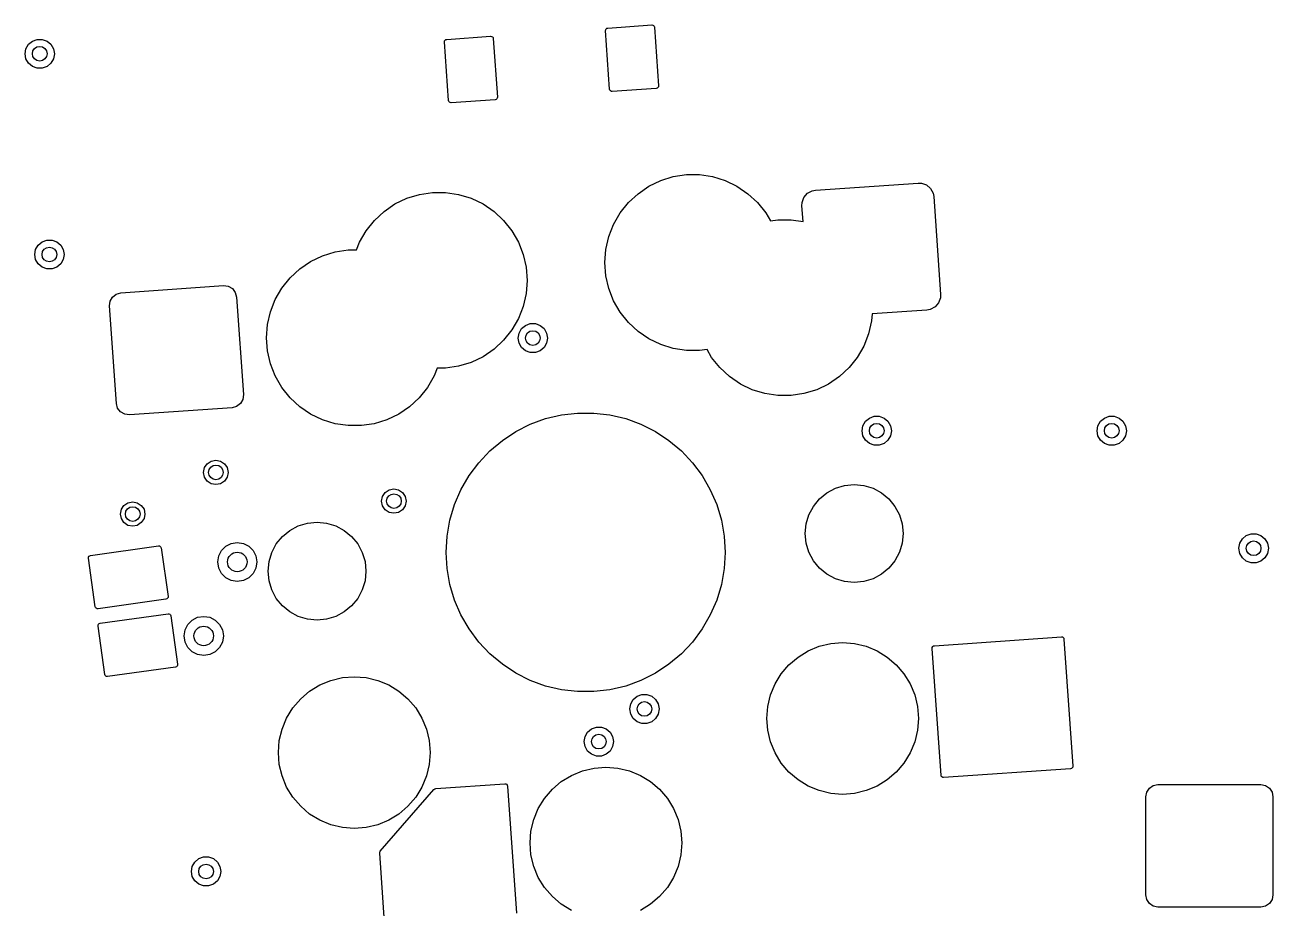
# Model space of a CAD drawing. Extents: x 2.53 to 8.57, y -5.78 to -1.88.
# Drawn here: x 4.088 to 5.092, y -3.54 to -2.83 of the extents above; entities that cross this region are included whole.
import ezdxf

# ---------------------------------------------------------------- set-up
doc = ezdxf.new("R2010")
doc.units = 0
doc.header["$MEASUREMENT"] = 0
doc.layers.add('BLACK', color=7, linetype='CONTINUOUS')

msp = doc.modelspace()

# ---------------------------------------------------------------- linework, layer by layer
at = {"layer": 'BLACK', "linetype": 'CONTINUOUS'}
for p, q in [((4.5568, -2.8323), (4.5921, -2.8298)), ((4.5921, -2.8298), (4.5929, -2.8299)), ((4.5929, -2.8299), (4.5935, -2.8303)), ((4.5935, -2.8303), (4.594, -2.8309)), ((4.4272, -2.8414), (4.4625, -2.8389)), ((4.4625, -2.8389), (4.4633, -2.839)), ((4.4633, -2.839), (4.4639, -2.8394)), ((4.4639, -2.8394), (4.4644, -2.84)), ((4.4644, -2.84), (4.4646, -2.8407)), ((4.5549, -2.8344), (4.555, -2.8337)), ((4.5582, -2.8815), (4.5549, -2.8344)), ((4.555, -2.8337), (4.5554, -2.833)), ((4.5554, -2.833), (4.556, -2.8325)), ((4.556, -2.8325), (4.5568, -2.8323)), ((4.594, -2.8309), (4.5942, -2.8317)), ((4.5942, -2.8317), (4.5975, -2.8788)), ((4.088, -2.853), (4.0887, -2.849)), ((4.0887, -2.849), (4.0907, -2.8454)), ((4.0907, -2.8454), (4.0939, -2.8428)), ((4.0939, -2.8428), (4.0977, -2.8414)), ((4.0977, -2.8414), (4.1018, -2.8414)), ((4.1018, -2.8414), (4.1057, -2.8428)), ((4.1057, -2.8428), (4.1088, -2.8454)), ((4.1088, -2.8454), (4.1109, -2.849)), ((4.1109, -2.849), (4.1116, -2.853)), ((4.4253, -2.8435), (4.4254, -2.8427)), ((4.4286, -2.8906), (4.4253, -2.8435)), ((4.4254, -2.8427), (4.4258, -2.8421)), ((4.4258, -2.8421), (4.4264, -2.8416)), ((4.4264, -2.8416), (4.4272, -2.8414)), ((4.4646, -2.8407), (4.4679, -2.8879)), ((4.0887, -2.857), (4.088, -2.853)), ((4.0907, -2.8606), (4.0887, -2.857)), ((4.0939, -2.8632), (4.0907, -2.8606)), ((4.1088, -2.8606), (4.1057, -2.8632)), ((4.1109, -2.857), (4.1088, -2.8606)), ((4.1116, -2.853), (4.1109, -2.857)), ((4.0977, -2.8646), (4.0939, -2.8632)), ((4.1018, -2.8646), (4.0977, -2.8646)), ((4.1057, -2.8632), (4.1018, -2.8646)), ((4.5964, -2.8807), (4.5957, -2.8809)), ((4.597, -2.8802), (4.5964, -2.8807)), ((4.5974, -2.8796), (4.597, -2.8802)), ((4.5975, -2.8788), (4.5974, -2.8796)), ((4.4288, -2.8914), (4.4286, -2.8906)), ((4.4661, -2.89), (4.4307, -2.8924)), ((4.4668, -2.8898), (4.4661, -2.89)), ((4.4674, -2.8893), (4.4668, -2.8898)), ((4.4678, -2.8886), (4.4674, -2.8893)), ((4.4679, -2.8879), (4.4678, -2.8886)), ((4.5584, -2.8823), (4.5582, -2.8815)), ((4.5589, -2.8829), (4.5584, -2.8823)), ((4.5596, -2.8833), (4.5589, -2.8829)), ((4.5603, -2.8834), (4.5596, -2.8833)), ((4.5957, -2.8809), (4.5603, -2.8834)), ((4.4293, -2.892), (4.4288, -2.8914)), ((4.43, -2.8923), (4.4293, -2.892)), ((4.4307, -2.8924), (4.43, -2.8923)), ((4.6094, -2.9518), (4.6199, -2.9502)), ((4.6199, -2.9502), (4.6305, -2.9502)), ((4.6305, -2.9502), (4.641, -2.9518)), ((4.581, -2.9655), (4.5898, -2.9595)), ((4.5898, -2.9595), (4.5993, -2.9549)), ((4.5993, -2.9549), (4.6094, -2.9518)), ((4.641, -2.9518), (4.6511, -2.9549)), ((4.6511, -2.9549), (4.6606, -2.9595)), ((4.6606, -2.9595), (4.6694, -2.9655)), ((4.7237, -2.9627), (4.8062, -2.957)), ((4.8062, -2.957), (4.8089, -2.9571)), ((4.8089, -2.9571), (4.813, -2.9585)), ((4.813, -2.9585), (4.8163, -2.9614)), ((4.3855, -2.9738), (4.3951, -2.9692)), ((4.3951, -2.9692), (4.4052, -2.9661)), ((4.4052, -2.9661), (4.4157, -2.9645)), ((4.4157, -2.9645), (4.4263, -2.9645)), ((4.4263, -2.9645), (4.4367, -2.9661)), ((4.4367, -2.9661), (4.4469, -2.9692)), ((4.4469, -2.9692), (4.4564, -2.9738)), ((4.5733, -2.9727), (4.581, -2.9655)), ((4.6694, -2.9655), (4.6771, -2.9727)), ((4.7129, -2.9726), (4.7144, -2.9685)), ((4.7144, -2.9685), (4.7172, -2.9652)), ((4.7172, -2.9652), (4.7211, -2.9632)), ((4.7211, -2.9632), (4.7237, -2.9627)), ((4.8163, -2.9614), (4.8183, -2.9652)), ((4.8183, -2.9652), (4.8188, -2.9679)), ((4.8188, -2.9679), (4.8243, -3.0465)), ((4.369, -2.987), (4.3768, -2.9798)), ((4.3768, -2.9798), (4.3855, -2.9738)), ((4.4564, -2.9738), (4.4652, -2.9798)), ((4.4652, -2.9798), (4.4729, -2.987)), ((4.5614, -2.9902), (4.5666, -2.981)), ((4.5666, -2.981), (4.5733, -2.9727)), ((4.6771, -2.9727), (4.6838, -2.981)), ((4.6838, -2.981), (4.6875, -2.9874)), ((4.7128, -2.9753), (4.7129, -2.9726)), ((4.7137, -2.988), (4.7128, -2.9753)), ((4.3624, -2.9953), (4.369, -2.987)), ((4.4729, -2.987), (4.4795, -2.9953)), ((4.5575, -3), (4.5614, -2.9902)), ((4.6875, -2.9874), (4.6935, -2.9865)), ((4.6935, -2.9865), (4.7041, -2.9865)), ((4.7041, -2.9865), (4.7137, -2.988)), ((4.3571, -3.0044), (4.3624, -2.9953)), ((4.4795, -2.9953), (4.4848, -3.0044)), ((4.5551, -3.0104), (4.5575, -3)), ((4.0958, -3.0144), (4.0965, -3.0104)), ((4.0965, -3.0104), (4.0986, -3.0068)), ((4.0986, -3.0068), (4.1017, -3.0042)), ((4.1017, -3.0042), (4.1056, -3.0028)), ((4.1056, -3.0028), (4.1097, -3.0028)), ((4.1097, -3.0028), (4.1135, -3.0042)), ((4.1135, -3.0042), (4.1167, -3.0068)), ((4.1167, -3.0068), (4.1187, -3.0104)), ((4.1187, -3.0104), (4.1194, -3.0144)), ((4.3374, -3.0123), (4.3479, -3.0107)), ((4.3479, -3.0107), (4.3547, -3.0107)), ((4.3547, -3.0107), (4.3571, -3.0044)), ((4.4848, -3.0044), (4.4887, -3.0143)), ((4.5543, -3.0209), (4.5551, -3.0104)), ((4.0965, -3.0184), (4.0958, -3.0144)), ((4.0986, -3.022), (4.0965, -3.0184)), ((4.1187, -3.0184), (4.1167, -3.022)), ((4.1194, -3.0144), (4.1187, -3.0184)), ((4.309, -3.026), (4.3177, -3.02)), ((4.3177, -3.02), (4.3273, -3.0154)), ((4.3273, -3.0154), (4.3374, -3.0123)), ((4.4887, -3.0143), (4.491, -3.0246)), ((4.5551, -3.0315), (4.5543, -3.0209)), ((4.1017, -3.0246), (4.0986, -3.022)), ((4.1056, -3.026), (4.1017, -3.0246)), ((4.1097, -3.026), (4.1056, -3.026)), ((4.1135, -3.0246), (4.1097, -3.026)), ((4.1167, -3.022), (4.1135, -3.0246)), ((4.3012, -3.0332), (4.309, -3.026)), ((4.491, -3.0246), (4.4918, -3.0352)), ((4.1651, -3.0452), (4.2476, -3.0394)), ((4.2476, -3.0394), (4.2514, -3.0399)), ((4.2514, -3.0399), (4.2548, -3.0418)), ((4.2946, -3.0415), (4.3012, -3.0332)), ((4.4918, -3.0352), (4.491, -3.0458)), ((4.5575, -3.0418), (4.5551, -3.0315)), ((4.1565, -3.0519), (4.1584, -3.0486)), ((4.1584, -3.0486), (4.1614, -3.0462)), ((4.1614, -3.0462), (4.1651, -3.0452)), ((4.2548, -3.0418), (4.2571, -3.0449)), ((4.2571, -3.0449), (4.2581, -3.0486)), ((4.2581, -3.0486), (4.2636, -3.1271)), ((4.2854, -3.0605), (4.2893, -3.0506)), ((4.2893, -3.0506), (4.2946, -3.0415)), ((4.491, -3.0458), (4.4887, -3.0561)), ((4.5614, -3.0517), (4.5575, -3.0418)), ((4.8242, -3.0492), (4.8227, -3.0533)), ((4.8243, -3.0465), (4.8242, -3.0492)), ((4.156, -3.0557), (4.1565, -3.0519)), ((4.1615, -3.1342), (4.156, -3.0557)), ((4.2831, -3.0708), (4.2854, -3.0605)), ((4.4887, -3.0561), (4.4848, -3.0659)), ((4.5666, -3.0608), (4.5614, -3.0517)), ((4.5733, -3.0691), (4.5666, -3.0608)), ((4.8134, -3.0591), (4.7693, -3.0621)), ((4.816, -3.0586), (4.8134, -3.0591)), ((4.8199, -3.0565), (4.816, -3.0586)), ((4.8227, -3.0533), (4.8199, -3.0565)), ((4.2823, -3.0814), (4.2831, -3.0708)), ((4.4848, -3.0659), (4.4795, -3.0751)), ((4.4874, -3.074), (4.4905, -3.0714)), ((4.4905, -3.0714), (4.4944, -3.07)), ((4.4944, -3.07), (4.4985, -3.07)), ((4.4985, -3.07), (4.5023, -3.0714)), ((4.5023, -3.0714), (4.5055, -3.074)), ((4.581, -3.0763), (4.5733, -3.0691)), ((4.7689, -3.0678), (4.7665, -3.0781)), ((4.7693, -3.0621), (4.7689, -3.0678)), ((4.2831, -3.0919), (4.2823, -3.0814)), ((4.4795, -3.0751), (4.4729, -3.0834)), ((4.4846, -3.0816), (4.4853, -3.0776)), ((4.4853, -3.0776), (4.4874, -3.074)), ((4.5055, -3.074), (4.5075, -3.0776)), ((4.5075, -3.0776), (4.5082, -3.0816)), ((4.5898, -3.0823), (4.581, -3.0763)), ((4.7665, -3.0781), (4.7626, -3.088)), ((4.4652, -3.0906), (4.4564, -3.0966)), ((4.4729, -3.0834), (4.4652, -3.0906)), ((4.4853, -3.0857), (4.4846, -3.0816)), ((4.4874, -3.0892), (4.4853, -3.0857)), ((4.4905, -3.0919), (4.4874, -3.0892)), ((4.5055, -3.0892), (4.5023, -3.0919)), ((4.5075, -3.0857), (4.5055, -3.0892)), ((4.5082, -3.0816), (4.5075, -3.0857)), ((4.5993, -3.0869), (4.5898, -3.0823)), ((4.6094, -3.09), (4.5993, -3.0869)), ((4.6199, -3.0916), (4.6094, -3.09)), ((4.6305, -3.0916), (4.6199, -3.0916)), ((4.6365, -3.0907), (4.6305, -3.0916)), ((4.6402, -3.0971), (4.6365, -3.0907)), ((4.7626, -3.088), (4.7573, -3.0971)), ((4.2854, -3.1023), (4.2831, -3.0919)), ((4.4469, -3.1012), (4.4367, -3.1043)), ((4.4564, -3.0966), (4.4469, -3.1012)), ((4.4944, -3.0933), (4.4905, -3.0919)), ((4.4985, -3.0933), (4.4944, -3.0933)), ((4.5023, -3.0919), (4.4985, -3.0933)), ((4.6468, -3.1054), (4.6402, -3.0971)), ((4.7573, -3.0971), (4.7507, -3.1054)), ((4.2893, -3.1121), (4.2854, -3.1023)), ((4.4195, -3.1059), (4.417, -3.1121)), ((4.4263, -3.1059), (4.4195, -3.1059)), ((4.4367, -3.1043), (4.4263, -3.1059)), ((4.6546, -3.1126), (4.6468, -3.1054)), ((4.7507, -3.1054), (4.743, -3.1126)), ((4.2946, -3.1213), (4.2893, -3.1121)), ((4.3012, -3.1296), (4.2946, -3.1213)), ((4.4117, -3.1213), (4.4051, -3.1296)), ((4.417, -3.1121), (4.4117, -3.1213)), ((4.6633, -3.1186), (4.6546, -3.1126)), ((4.6729, -3.1232), (4.6633, -3.1186)), ((4.7342, -3.1186), (4.7247, -3.1232)), ((4.743, -3.1126), (4.7342, -3.1186)), ((4.2631, -3.1309), (4.2612, -3.1342)), ((4.2636, -3.1271), (4.2631, -3.1309)), ((4.309, -3.1368), (4.3012, -3.1296)), ((4.4051, -3.1296), (4.3973, -3.1368)), ((4.683, -3.1263), (4.6729, -3.1232)), ((4.6935, -3.1279), (4.683, -3.1263)), ((4.7041, -3.1279), (4.6935, -3.1279)), ((4.7145, -3.1263), (4.7041, -3.1279)), ((4.7247, -3.1232), (4.7145, -3.1263)), ((4.1625, -3.138), (4.1615, -3.1342)), ((4.1649, -3.141), (4.1625, -3.138)), ((4.1682, -3.1429), (4.1649, -3.141)), ((4.2545, -3.1376), (4.172, -3.1434)), ((4.2582, -3.1366), (4.2545, -3.1376)), ((4.2612, -3.1342), (4.2582, -3.1366)), ((4.3177, -3.1427), (4.309, -3.1368)), ((4.3973, -3.1368), (4.3886, -3.1427)), ((4.172, -3.1434), (4.1682, -3.1429)), ((4.3273, -3.1473), (4.3177, -3.1427)), ((4.3374, -3.1505), (4.3273, -3.1473)), ((4.3479, -3.152), (4.3374, -3.1505)), ((4.3689, -3.1505), (4.3585, -3.152)), ((4.3791, -3.1473), (4.3689, -3.1505)), ((4.3886, -3.1427), (4.3791, -3.1473)), ((4.4828, -3.1567), (4.4944, -3.1509)), ((4.4944, -3.1509), (4.5067, -3.1464)), ((4.5067, -3.1464), (4.5194, -3.1434)), ((4.5194, -3.1434), (4.5324, -3.1419)), ((4.5324, -3.1419), (4.5454, -3.1419)), ((4.5454, -3.1419), (4.5584, -3.1434)), ((4.5584, -3.1434), (4.5711, -3.1464)), ((4.5711, -3.1464), (4.5833, -3.1509)), ((4.5833, -3.1509), (4.595, -3.1567)), ((4.7619, -3.1521), (4.7639, -3.1485)), ((4.7639, -3.1485), (4.7671, -3.1459)), ((4.7671, -3.1459), (4.7709, -3.1445)), ((4.7709, -3.1445), (4.775, -3.1445)), ((4.775, -3.1445), (4.7789, -3.1459)), ((4.7789, -3.1459), (4.782, -3.1485)), ((4.782, -3.1485), (4.7841, -3.1521)), ((4.9509, -3.1521), (4.9529, -3.1485)), ((4.9529, -3.1485), (4.9561, -3.1459)), ((4.9561, -3.1459), (4.9599, -3.1445)), ((4.9599, -3.1445), (4.964, -3.1445)), ((4.964, -3.1445), (4.9679, -3.1459)), ((4.9679, -3.1459), (4.971, -3.1485)), ((4.971, -3.1485), (4.9731, -3.1521)), ((4.3585, -3.152), (4.3479, -3.152)), ((4.4719, -3.1639), (4.4828, -3.1567)), ((4.595, -3.1567), (4.6059, -3.1639)), ((4.7612, -3.1561), (4.7619, -3.1521)), ((4.7619, -3.1602), (4.7612, -3.1561)), ((4.7639, -3.1637), (4.7619, -3.1602)), ((4.7841, -3.1602), (4.782, -3.1637)), ((4.7841, -3.1521), (4.7848, -3.1561)), ((4.7848, -3.1561), (4.7841, -3.1602)), ((4.9502, -3.1561), (4.9509, -3.1521)), ((4.9509, -3.1602), (4.9502, -3.1561)), ((4.9529, -3.1637), (4.9509, -3.1602)), ((4.9731, -3.1602), (4.971, -3.1637)), ((4.9731, -3.1521), (4.9738, -3.1561)), ((4.9738, -3.1561), (4.9731, -3.1602)), ((4.4619, -3.1723), (4.4719, -3.1639)), ((4.6059, -3.1639), (4.6159, -3.1723)), ((4.7671, -3.1664), (4.7639, -3.1637)), ((4.7709, -3.1678), (4.7671, -3.1664)), ((4.775, -3.1678), (4.7709, -3.1678)), ((4.7789, -3.1664), (4.775, -3.1678)), ((4.782, -3.1637), (4.7789, -3.1664)), ((4.9561, -3.1664), (4.9529, -3.1637)), ((4.9599, -3.1678), (4.9561, -3.1664)), ((4.964, -3.1678), (4.9599, -3.1678)), ((4.9679, -3.1664), (4.964, -3.1678)), ((4.971, -3.1637), (4.9679, -3.1664)), ((4.2345, -3.1826), (4.2377, -3.1805)), ((4.2377, -3.1805), (4.2415, -3.1798)), ((4.2415, -3.1798), (4.2453, -3.1805)), ((4.2453, -3.1805), (4.2485, -3.1826)), ((4.4451, -3.1922), (4.4529, -3.1818)), ((4.4529, -3.1818), (4.4619, -3.1723)), ((4.6159, -3.1723), (4.6248, -3.1818)), ((4.6248, -3.1818), (4.6326, -3.1922)), ((4.2316, -3.1896), (4.2324, -3.1858)), ((4.2324, -3.1934), (4.2316, -3.1896)), ((4.2324, -3.1858), (4.2345, -3.1826)), ((4.2485, -3.1826), (4.2506, -3.1858)), ((4.2506, -3.1858), (4.2513, -3.1896)), ((4.2513, -3.1896), (4.2506, -3.1934)), ((4.2345, -3.1966), (4.2324, -3.1934)), ((4.2377, -3.1987), (4.2345, -3.1966)), ((4.2415, -3.1994), (4.2377, -3.1987)), ((4.2453, -3.1987), (4.2415, -3.1994)), ((4.2485, -3.1966), (4.2453, -3.1987)), ((4.2506, -3.1934), (4.2485, -3.1966)), ((4.4386, -3.2035), (4.4451, -3.1922)), ((4.6326, -3.1922), (4.6391, -3.2035)), ((4.7398, -3.2024), (4.7472, -3.2002)), ((4.7472, -3.2002), (4.7549, -3.1994)), ((4.7549, -3.1994), (4.7626, -3.2002)), ((4.7626, -3.2002), (4.77, -3.2024)), ((4.3748, -3.2127), (4.3756, -3.2089)), ((4.3756, -3.2089), (4.3777, -3.2057)), ((4.3777, -3.2057), (4.3809, -3.2036)), ((4.3809, -3.2036), (4.3847, -3.2028)), ((4.3847, -3.2028), (4.3884, -3.2036)), ((4.3884, -3.2036), (4.3916, -3.2057)), ((4.3916, -3.2057), (4.3938, -3.2089)), ((4.3938, -3.2089), (4.3945, -3.2127)), ((4.4334, -3.2155), (4.4386, -3.2035)), ((4.6391, -3.2035), (4.6443, -3.2155)), ((4.7222, -3.2169), (4.727, -3.2109)), ((4.727, -3.2109), (4.733, -3.206)), ((4.733, -3.206), (4.7398, -3.2024)), ((4.77, -3.2024), (4.7768, -3.206)), ((4.7768, -3.206), (4.7827, -3.2109)), ((4.7827, -3.2109), (4.7876, -3.2169)), ((4.1647, -3.2231), (4.1655, -3.2193)), ((4.1655, -3.2193), (4.1676, -3.2161)), ((4.1676, -3.2161), (4.1708, -3.214)), ((4.1708, -3.214), (4.1746, -3.2132)), ((4.1746, -3.2132), (4.1783, -3.214)), ((4.1783, -3.214), (4.1815, -3.2161)), ((4.1815, -3.2161), (4.1837, -3.2193)), ((4.1837, -3.2193), (4.1844, -3.2231)), ((4.3756, -3.2165), (4.3748, -3.2127)), ((4.3777, -3.2197), (4.3756, -3.2165)), ((4.3809, -3.2218), (4.3777, -3.2197)), ((4.3847, -3.2225), (4.3809, -3.2218)), ((4.3884, -3.2218), (4.3847, -3.2225)), ((4.3916, -3.2197), (4.3884, -3.2218)), ((4.3938, -3.2165), (4.3916, -3.2197)), ((4.3945, -3.2127), (4.3938, -3.2165)), ((4.4297, -3.228), (4.4334, -3.2155)), ((4.6443, -3.2155), (4.6481, -3.228)), ((4.7185, -3.2237), (4.7222, -3.2169)), ((4.7876, -3.2169), (4.7913, -3.2237)), ((4.1655, -3.2268), (4.1647, -3.2231)), ((4.1676, -3.23), (4.1655, -3.2268)), ((4.1708, -3.2322), (4.1676, -3.23)), ((4.1746, -3.2329), (4.1708, -3.2322)), ((4.1783, -3.2322), (4.1746, -3.2329)), ((4.1815, -3.23), (4.1783, -3.2322)), ((4.1837, -3.2268), (4.1815, -3.23)), ((4.1844, -3.2231), (4.1837, -3.2268)), ((4.3078, -3.2326), (4.3152, -3.2304)), ((4.3152, -3.2304), (4.3229, -3.2296)), ((4.3229, -3.2296), (4.3306, -3.2304)), ((4.3306, -3.2304), (4.3379, -3.2326)), ((4.4274, -3.2409), (4.4297, -3.228)), ((4.6481, -3.228), (4.6503, -3.2409)), ((4.7155, -3.2388), (4.7163, -3.2311)), ((4.7163, -3.2311), (4.7185, -3.2237)), ((4.7913, -3.2237), (4.7935, -3.2311)), ((4.7935, -3.2311), (4.7943, -3.2388)), ((4.2901, -3.2471), (4.295, -3.2411)), ((4.295, -3.2411), (4.301, -3.2363)), ((4.301, -3.2363), (4.3078, -3.2326)), ((4.3379, -3.2326), (4.3447, -3.2363)), ((4.3447, -3.2363), (4.3507, -3.2411)), ((4.3507, -3.2411), (4.3556, -3.2471)), ((4.4267, -3.2539), (4.4274, -3.2409)), ((4.6503, -3.2409), (4.6511, -3.2539)), ((4.7163, -3.2465), (4.7155, -3.2388)), ((4.7943, -3.2388), (4.7935, -3.2465)), ((5.0671, -3.243), (5.0702, -3.2404)), ((5.0702, -3.2404), (5.0741, -3.239)), ((5.0741, -3.239), (5.0782, -3.239)), ((5.0782, -3.239), (5.082, -3.2404)), ((5.082, -3.2404), (5.0852, -3.243)), ((4.1407, -3.2564), (4.1953, -3.2487)), ((4.1953, -3.2487), (4.1961, -3.2487)), ((4.1961, -3.2487), (4.1968, -3.2491)), ((4.1968, -3.2491), (4.1973, -3.2496)), ((4.1973, -3.2496), (4.1975, -3.2504)), ((4.1975, -3.2504), (4.203, -3.2894)), ((4.246, -3.2524), (4.2495, -3.2489)), ((4.2495, -3.2489), (4.2539, -3.2467)), ((4.2539, -3.2467), (4.2587, -3.2459)), ((4.2587, -3.2459), (4.2636, -3.2467)), ((4.2636, -3.2467), (4.268, -3.2489)), ((4.268, -3.2489), (4.2715, -3.2524)), ((4.2865, -3.2539), (4.2901, -3.2471)), ((4.3556, -3.2471), (4.3592, -3.2539)), ((4.7185, -3.2538), (4.7163, -3.2465)), ((4.7935, -3.2465), (4.7913, -3.2538)), ((5.0643, -3.2506), (5.065, -3.2466)), ((5.065, -3.2547), (5.0643, -3.2506)), ((5.065, -3.2466), (5.0671, -3.243)), ((5.0852, -3.243), (5.0872, -3.2466)), ((5.0872, -3.2466), (5.088, -3.2506)), ((5.088, -3.2506), (5.0872, -3.2547)), ((4.139, -3.2586), (4.1391, -3.2578)), ((4.1445, -3.2976), (4.139, -3.2586)), ((4.1391, -3.2578), (4.1394, -3.2571)), ((4.1394, -3.2571), (4.14, -3.2566)), ((4.14, -3.2566), (4.1407, -3.2564)), ((4.243, -3.2616), (4.2438, -3.2568)), ((4.2438, -3.2665), (4.243, -3.2616)), ((4.2438, -3.2568), (4.246, -3.2524)), ((4.2715, -3.2524), (4.2737, -3.2568)), ((4.2737, -3.2568), (4.2745, -3.2616)), ((4.2745, -3.2616), (4.2737, -3.2665)), ((4.2835, -3.269), (4.2843, -3.2613)), ((4.2843, -3.2613), (4.2865, -3.2539)), ((4.3592, -3.2539), (4.3615, -3.2613)), ((4.3615, -3.2613), (4.3622, -3.269)), ((4.4274, -3.2669), (4.4267, -3.2539)), ((4.6511, -3.2539), (4.6503, -3.2669)), ((4.7222, -3.2607), (4.7185, -3.2538)), ((4.727, -3.2666), (4.7222, -3.2607)), ((4.7876, -3.2607), (4.7827, -3.2666)), ((4.7913, -3.2538), (4.7876, -3.2607)), ((5.0671, -3.2582), (5.065, -3.2547)), ((5.0702, -3.2609), (5.0671, -3.2582)), ((5.0741, -3.2623), (5.0702, -3.2609)), ((5.0782, -3.2623), (5.0741, -3.2623)), ((5.082, -3.2609), (5.0782, -3.2623)), ((5.0852, -3.2582), (5.082, -3.2609)), ((5.0872, -3.2547), (5.0852, -3.2582)), ((4.246, -3.2709), (4.2438, -3.2665)), ((4.2495, -3.2744), (4.246, -3.2709)), ((4.2715, -3.2709), (4.268, -3.2744)), ((4.2737, -3.2665), (4.2715, -3.2709)), ((4.2843, -3.2767), (4.2835, -3.269)), ((4.3622, -3.269), (4.3615, -3.2767)), ((4.4297, -3.2798), (4.4274, -3.2669)), ((4.6503, -3.2669), (4.6481, -3.2798)), ((4.733, -3.2715), (4.727, -3.2666)), ((4.7398, -3.2752), (4.733, -3.2715)), ((4.7768, -3.2715), (4.77, -3.2752)), ((4.7827, -3.2666), (4.7768, -3.2715)), ((4.2539, -3.2766), (4.2495, -3.2744)), ((4.2587, -3.2774), (4.2539, -3.2766)), ((4.2636, -3.2766), (4.2587, -3.2774)), ((4.268, -3.2744), (4.2636, -3.2766)), ((4.2865, -3.2841), (4.2843, -3.2767)), ((4.3615, -3.2767), (4.3592, -3.2841)), ((4.4334, -3.2923), (4.4297, -3.2798)), ((4.6481, -3.2798), (4.6443, -3.2923)), ((4.7472, -3.2774), (4.7398, -3.2752)), ((4.7549, -3.2781), (4.7472, -3.2774)), ((4.7626, -3.2774), (4.7549, -3.2781)), ((4.77, -3.2752), (4.7626, -3.2774)), ((4.2013, -3.2916), (4.1467, -3.2992)), ((4.202, -3.2913), (4.2013, -3.2916)), ((4.2026, -3.2908), (4.202, -3.2913)), ((4.203, -3.2901), (4.2026, -3.2908)), ((4.203, -3.2894), (4.203, -3.2901)), ((4.2901, -3.2909), (4.2865, -3.2841)), ((4.295, -3.2968), (4.2901, -3.2909)), ((4.3556, -3.2909), (4.3507, -3.2968)), ((4.3592, -3.2841), (4.3556, -3.2909)), ((4.4386, -3.3042), (4.4334, -3.2923)), ((4.6443, -3.2923), (4.6391, -3.3042)), ((4.1448, -3.2983), (4.1445, -3.2976)), ((4.1453, -3.2989), (4.1448, -3.2983)), ((4.146, -3.2992), (4.1453, -3.2989)), ((4.1467, -3.2992), (4.146, -3.2992)), ((4.301, -3.3017), (4.295, -3.2968)), ((4.3078, -3.3054), (4.301, -3.3017)), ((4.3447, -3.3017), (4.3379, -3.3054)), ((4.3507, -3.2968), (4.3447, -3.3017)), ((4.1467, -3.3132), (4.1468, -3.3124)), ((4.1468, -3.3124), (4.1471, -3.3117)), ((4.1471, -3.3117), (4.1477, -3.3112)), ((4.1477, -3.3112), (4.1484, -3.3109)), ((4.1484, -3.3109), (4.203, -3.3033)), ((4.203, -3.3033), (4.2037, -3.3033)), ((4.2037, -3.3033), (4.2044, -3.3037)), ((4.2044, -3.3037), (4.2049, -3.3042)), ((4.2049, -3.3042), (4.2052, -3.3049)), ((4.2052, -3.3049), (4.2107, -3.3439)), ((4.2167, -3.3162), (4.219, -3.3118)), ((4.219, -3.3118), (4.2225, -3.3084)), ((4.2225, -3.3084), (4.2268, -3.3061)), ((4.2268, -3.3061), (4.2317, -3.3054)), ((4.2317, -3.3054), (4.2366, -3.3061)), ((4.2366, -3.3061), (4.241, -3.3084)), ((4.241, -3.3084), (4.2445, -3.3118)), ((4.2445, -3.3118), (4.2467, -3.3162)), ((4.3152, -3.3076), (4.3078, -3.3054)), ((4.3229, -3.3084), (4.3152, -3.3076)), ((4.3306, -3.3076), (4.3229, -3.3084)), ((4.3379, -3.3054), (4.3306, -3.3076)), ((4.4451, -3.3155), (4.4386, -3.3042)), ((4.6391, -3.3042), (4.6326, -3.3155)), ((4.1522, -3.3522), (4.1467, -3.3132)), ((4.216, -3.3211), (4.2167, -3.3162)), ((4.2167, -3.326), (4.216, -3.3211)), ((4.2467, -3.3162), (4.2475, -3.3211)), ((4.2475, -3.3211), (4.2467, -3.326)), ((4.4529, -3.326), (4.4451, -3.3155)), ((4.6326, -3.3155), (4.6248, -3.326)), ((4.8194, -3.329), (4.9215, -3.3218)), ((4.9215, -3.3218), (4.9223, -3.3219)), ((4.9223, -3.3219), (4.9229, -3.3223)), ((4.9229, -3.3223), (4.9234, -3.3229)), ((4.219, -3.3304), (4.2167, -3.326)), ((4.2225, -3.3338), (4.219, -3.3304)), ((4.2445, -3.3304), (4.241, -3.3338)), ((4.2467, -3.326), (4.2445, -3.3304)), ((4.4619, -3.3355), (4.4529, -3.326)), ((4.6248, -3.326), (4.6159, -3.3355)), ((4.7178, -3.3331), (4.7267, -3.3294)), ((4.7267, -3.3294), (4.736, -3.3272)), ((4.736, -3.3272), (4.7455, -3.3264)), ((4.7455, -3.3264), (4.7551, -3.3272)), ((4.7551, -3.3272), (4.7644, -3.3294)), ((4.7644, -3.3294), (4.7733, -3.3331)), ((4.8176, -3.3311), (4.8177, -3.3303)), ((4.8247, -3.4332), (4.8176, -3.3311)), ((4.8177, -3.3303), (4.8181, -3.3297)), ((4.8181, -3.3297), (4.8187, -3.3292)), ((4.8187, -3.3292), (4.8194, -3.329)), ((4.9234, -3.3229), (4.9236, -3.3237)), ((4.9236, -3.3237), (4.9308, -3.4258)), ((4.2268, -3.3361), (4.2225, -3.3338)), ((4.2317, -3.3368), (4.2268, -3.3361)), ((4.2366, -3.3361), (4.2317, -3.3368)), ((4.241, -3.3338), (4.2366, -3.3361)), ((4.4719, -3.3439), (4.4619, -3.3355)), ((4.6159, -3.3355), (4.6059, -3.3439)), ((4.7024, -3.3443), (4.7097, -3.3381)), ((4.7097, -3.3381), (4.7178, -3.3331)), ((4.7733, -3.3331), (4.7814, -3.3381)), ((4.7814, -3.3381), (4.7887, -3.3443)), ((4.1524, -3.3529), (4.1522, -3.3522)), ((4.209, -3.3462), (4.1544, -3.3538)), ((4.2097, -3.3459), (4.209, -3.3462)), ((4.2103, -3.3454), (4.2097, -3.3459)), ((4.2106, -3.3447), (4.2103, -3.3454)), ((4.2107, -3.3439), (4.2106, -3.3447)), ((4.4828, -3.3511), (4.4719, -3.3439)), ((4.4944, -3.3569), (4.4828, -3.3511)), ((4.595, -3.3511), (4.5833, -3.3569)), ((4.6059, -3.3439), (4.595, -3.3511)), ((4.6912, -3.3597), (4.6962, -3.3516)), ((4.6962, -3.3516), (4.7024, -3.3443)), ((4.7887, -3.3443), (4.7949, -3.3516)), ((4.7949, -3.3516), (4.7999, -3.3597)), ((4.153, -3.3535), (4.1524, -3.3529)), ((4.1536, -3.3538), (4.153, -3.3535)), ((4.1544, -3.3538), (4.1536, -3.3538)), ((4.3169, -3.3655), (4.3251, -3.3605)), ((4.3251, -3.3605), (4.3339, -3.3569)), ((4.3339, -3.3569), (4.3433, -3.3546)), ((4.3433, -3.3546), (4.3528, -3.3539)), ((4.3528, -3.3539), (4.3624, -3.3546)), ((4.3624, -3.3546), (4.3717, -3.3569)), ((4.3717, -3.3569), (4.3805, -3.3605)), ((4.3805, -3.3605), (4.3887, -3.3655)), ((4.5067, -3.3614), (4.4944, -3.3569)), ((4.5194, -3.3644), (4.5067, -3.3614)), ((4.5711, -3.3614), (4.5584, -3.3644)), ((4.5833, -3.3569), (4.5711, -3.3614)), ((4.6875, -3.3686), (4.6912, -3.3597)), ((4.7999, -3.3597), (4.8036, -3.3686)), ((4.3034, -3.379), (4.3097, -3.3717)), ((4.3097, -3.3717), (4.3169, -3.3655)), ((4.3887, -3.3655), (4.396, -3.3717)), ((4.396, -3.3717), (4.4022, -3.379)), ((4.5324, -3.3659), (4.5194, -3.3644)), ((4.5454, -3.3659), (4.5324, -3.3659)), ((4.5584, -3.3644), (4.5454, -3.3659)), ((4.5751, -3.3758), (4.5771, -3.3722)), ((4.5771, -3.3722), (4.5803, -3.3696)), ((4.5803, -3.3696), (4.5841, -3.3682)), ((4.5841, -3.3682), (4.5882, -3.3682)), ((4.5882, -3.3682), (4.5921, -3.3696)), ((4.5921, -3.3696), (4.5952, -3.3722)), ((4.5952, -3.3722), (4.5973, -3.3758)), ((4.6853, -3.3779), (4.6875, -3.3686)), ((4.8036, -3.3686), (4.8058, -3.3779)), ((4.2984, -3.3872), (4.3034, -3.379)), ((4.4022, -3.379), (4.4072, -3.3872)), ((4.5744, -3.3798), (4.5751, -3.3758)), ((4.5751, -3.3839), (4.5744, -3.3798)), ((4.5973, -3.3758), (4.598, -3.3798)), ((4.598, -3.3798), (4.5973, -3.3839)), ((4.6845, -3.3874), (4.6853, -3.3779)), ((4.8058, -3.3779), (4.8066, -3.3874)), ((4.2948, -3.396), (4.2984, -3.3872)), ((4.4072, -3.3872), (4.4108, -3.396)), ((4.5771, -3.3874), (4.5751, -3.3839)), ((4.5803, -3.3901), (4.5771, -3.3874)), ((4.5841, -3.3915), (4.5803, -3.3901)), ((4.5882, -3.3915), (4.5841, -3.3915)), ((4.5921, -3.3901), (4.5882, -3.3915)), ((4.5952, -3.3874), (4.5921, -3.3901)), ((4.5973, -3.3839), (4.5952, -3.3874)), ((4.6853, -3.397), (4.6845, -3.3874)), ((4.8066, -3.3874), (4.8058, -3.397)), ((4.2925, -3.4053), (4.2948, -3.396)), ((4.4108, -3.396), (4.4131, -3.4053)), ((4.5377, -3.4061), (4.5384, -3.402)), ((4.5384, -3.402), (4.5405, -3.3985)), ((4.5405, -3.3985), (4.5436, -3.3958)), ((4.5436, -3.3958), (4.5475, -3.3944)), ((4.5475, -3.3944), (4.5516, -3.3944)), ((4.5516, -3.3944), (4.5554, -3.3958)), ((4.5554, -3.3958), (4.5586, -3.3985)), ((4.5586, -3.3985), (4.5606, -3.402)), ((4.5606, -3.402), (4.5613, -3.4061)), ((4.6875, -3.4063), (4.6853, -3.397)), ((4.8058, -3.397), (4.8036, -3.4063)), ((4.2918, -3.4149), (4.2925, -3.4053)), ((4.4131, -3.4053), (4.4138, -3.4149)), ((4.5384, -3.4101), (4.5377, -3.4061)), ((4.5405, -3.4137), (4.5384, -3.4101)), ((4.5606, -3.4101), (4.5586, -3.4137)), ((4.5613, -3.4061), (4.5606, -3.4101)), ((4.6912, -3.4151), (4.6875, -3.4063)), ((4.8036, -3.4063), (4.7999, -3.4151)), ((4.2925, -3.4244), (4.2918, -3.4149)), ((4.4138, -3.4149), (4.4131, -3.4244)), ((4.5436, -3.4163), (4.5405, -3.4137)), ((4.5475, -3.4177), (4.5436, -3.4163)), ((4.5516, -3.4177), (4.5475, -3.4177)), ((4.5554, -3.4163), (4.5516, -3.4177)), ((4.5586, -3.4137), (4.5554, -3.4163)), ((4.6962, -3.4233), (4.6912, -3.4151)), ((4.7999, -3.4151), (4.7949, -3.4233)), ((4.2948, -3.4337), (4.2925, -3.4244)), ((4.4131, -3.4244), (4.4108, -3.4337)), ((4.5275, -3.4332), (4.5364, -3.4295)), ((4.5364, -3.4295), (4.5457, -3.4273)), ((4.5457, -3.4273), (4.5552, -3.4265)), ((4.5552, -3.4265), (4.5648, -3.4273)), ((4.5648, -3.4273), (4.5741, -3.4295)), ((4.5741, -3.4295), (4.5829, -3.4332)), ((4.7024, -3.4306), (4.6962, -3.4233)), ((4.7097, -3.4368), (4.7024, -3.4306)), ((4.7887, -3.4306), (4.7814, -3.4368)), ((4.7949, -3.4233), (4.7887, -3.4306)), ((4.9289, -3.4279), (4.8268, -3.435)), ((4.9297, -3.4277), (4.9289, -3.4279)), ((4.9303, -3.4272), (4.9297, -3.4277)), ((4.9307, -3.4265), (4.9303, -3.4272)), ((4.9308, -3.4258), (4.9307, -3.4265)), ((4.2984, -3.4426), (4.2948, -3.4337)), ((4.3034, -3.4508), (4.2984, -3.4426)), ((4.4072, -3.4426), (4.4022, -3.4508)), ((4.4108, -3.4337), (4.4072, -3.4426)), ((4.4183, -3.4439), (4.4739, -3.44)), ((4.4739, -3.44), (4.4747, -3.4401)), ((4.4747, -3.4401), (4.4754, -3.4404)), ((4.4754, -3.4404), (4.4758, -3.4411)), ((4.4758, -3.4411), (4.476, -3.4418)), ((4.476, -3.4418), (4.4832, -3.5439)), ((4.5121, -3.4444), (4.5193, -3.4382)), ((4.5193, -3.4382), (4.5275, -3.4332)), ((4.5829, -3.4332), (4.5911, -3.4382)), ((4.5911, -3.4382), (4.5984, -3.4444)), ((4.7178, -3.4418), (4.7097, -3.4368)), ((4.7267, -3.4455), (4.7178, -3.4418)), ((4.7733, -3.4418), (4.7644, -3.4455)), ((4.7814, -3.4368), (4.7733, -3.4418)), ((4.8249, -3.4339), (4.8247, -3.4332)), ((4.8254, -3.4345), (4.8249, -3.4339)), ((4.8261, -3.4349), (4.8254, -3.4345)), ((4.8268, -3.435), (4.8261, -3.4349)), ((4.9923, -3.4435), (4.9954, -3.4414)), ((4.9954, -3.4414), (4.9992, -3.4407)), ((4.9992, -3.4407), (5.0819, -3.4407)), ((5.0819, -3.4407), (5.0857, -3.4414)), ((5.0857, -3.4414), (5.0888, -3.4435)), ((4.3097, -3.458), (4.3034, -3.4508)), ((4.3737, -3.4942), (4.4169, -3.4445)), ((4.4022, -3.4508), (4.396, -3.458)), ((4.4169, -3.4445), (4.4176, -3.4441)), ((4.4176, -3.4441), (4.4183, -3.4439)), ((4.5008, -3.4599), (4.5058, -3.4517)), ((4.5058, -3.4517), (4.5121, -3.4444)), ((4.5984, -3.4444), (4.6046, -3.4517)), ((4.6046, -3.4517), (4.6096, -3.4599)), ((4.736, -3.4477), (4.7267, -3.4455)), ((4.7455, -3.4485), (4.736, -3.4477)), ((4.7551, -3.4477), (4.7455, -3.4485)), ((4.7644, -3.4455), (4.7551, -3.4477)), ((4.9894, -3.4505), (4.9901, -3.4467)), ((4.9894, -3.5292), (4.9894, -3.4505)), ((4.9901, -3.4467), (4.9923, -3.4435)), ((5.0888, -3.4435), (5.091, -3.4467)), ((5.091, -3.4467), (5.0917, -3.4505)), ((5.0917, -3.4505), (5.0917, -3.5292)), ((4.3169, -3.4643), (4.3097, -3.458)), ((4.396, -3.458), (4.3887, -3.4643)), ((4.4972, -3.4687), (4.5008, -3.4599)), ((4.6096, -3.4599), (4.6133, -3.4687)), ((4.3251, -3.4693), (4.3169, -3.4643)), ((4.3339, -3.4729), (4.3251, -3.4693)), ((4.3433, -3.4752), (4.3339, -3.4729)), ((4.3717, -3.4729), (4.3624, -3.4752)), ((4.3805, -3.4693), (4.3717, -3.4729)), ((4.3887, -3.4643), (4.3805, -3.4693)), ((4.4949, -3.478), (4.4972, -3.4687)), ((4.6133, -3.4687), (4.6155, -3.478)), ((4.3528, -3.4759), (4.3433, -3.4752)), ((4.3624, -3.4752), (4.3528, -3.4759)), ((4.4942, -3.4876), (4.4949, -3.478)), ((4.6155, -3.478), (4.6162, -3.4876)), ((4.4949, -3.4971), (4.4942, -3.4876)), ((4.6162, -3.4876), (4.6155, -3.4971)), ((4.2225, -3.5064), (4.2246, -3.5029)), ((4.2246, -3.5029), (4.2277, -3.5002)), ((4.2277, -3.5002), (4.2316, -3.4988)), ((4.2316, -3.4988), (4.2357, -3.4988)), ((4.2357, -3.4988), (4.2395, -3.5002)), ((4.2395, -3.5002), (4.2427, -3.5029)), ((4.2427, -3.5029), (4.2447, -3.5064)), ((4.3733, -3.4957), (4.3734, -3.4949)), ((4.3771, -3.5513), (4.3733, -3.4957)), ((4.3734, -3.4949), (4.3737, -3.4942)), ((4.4972, -3.5064), (4.4949, -3.4971)), ((4.6155, -3.4971), (4.6133, -3.5064)), ((4.2218, -3.5105), (4.2225, -3.5064)), ((4.2225, -3.5145), (4.2218, -3.5105)), ((4.2447, -3.5064), (4.2454, -3.5105)), ((4.2454, -3.5105), (4.2447, -3.5145)), ((4.5008, -3.5153), (4.4972, -3.5064)), ((4.6133, -3.5064), (4.6096, -3.5153)), ((4.2246, -3.5181), (4.2225, -3.5145)), ((4.2277, -3.5207), (4.2246, -3.5181)), ((4.2316, -3.5221), (4.2277, -3.5207)), ((4.2357, -3.5221), (4.2316, -3.5221)), ((4.2395, -3.5207), (4.2357, -3.5221)), ((4.2427, -3.5181), (4.2395, -3.5207)), ((4.2447, -3.5145), (4.2427, -3.5181)), ((4.5058, -3.5234), (4.5008, -3.5153)), ((4.6096, -3.5153), (4.6046, -3.5234)), ((4.5121, -3.5307), (4.5058, -3.5234)), ((4.5193, -3.5369), (4.5121, -3.5307)), ((4.5984, -3.5307), (4.5911, -3.5369)), ((4.6046, -3.5234), (4.5984, -3.5307)), ((4.9901, -3.533), (4.9894, -3.5292)), ((4.9923, -3.5362), (4.9901, -3.533)), ((5.091, -3.533), (5.0888, -3.5362)), ((5.0917, -3.5292), (5.091, -3.533)), ((4.5275, -3.5419), (4.5193, -3.5369)), ((4.5911, -3.5369), (4.5829, -3.5419)), ((4.9954, -3.5383), (4.9923, -3.5362)), ((4.9992, -3.5391), (4.9954, -3.5383)), ((5.0819, -3.5391), (4.9992, -3.5391)), ((5.0857, -3.5383), (5.0819, -3.5391)), ((5.0888, -3.5362), (5.0857, -3.5383))]:
    msp.add_line(p, q, dxfattribs=at)
at = {"layer": 'BLACK'}
for centre, radius in [((4.0998, -2.853), 0.00591), ((4.1076, -3.0144), 0.00591), ((4.4964, -3.0816), 0.00591), ((4.773, -3.1561), 0.00591), ((4.962, -3.1561), 0.00591), ((4.2415, -3.1896), 0.00591), ((4.3847, -3.2127), 0.00591), ((4.1746, -3.2231), 0.00591), ((5.0761, -3.2506), 0.00591), ((4.2587, -3.2616), 0.00787), ((4.2317, -3.3211), 0.00787), ((4.5862, -3.3798), 0.00591), ((4.5495, -3.4061), 0.00591), ((4.2336, -3.5105), 0.00591)]:
    msp.add_circle(centre, radius, dxfattribs=at)

doc.saveas('drawing.dxf')
